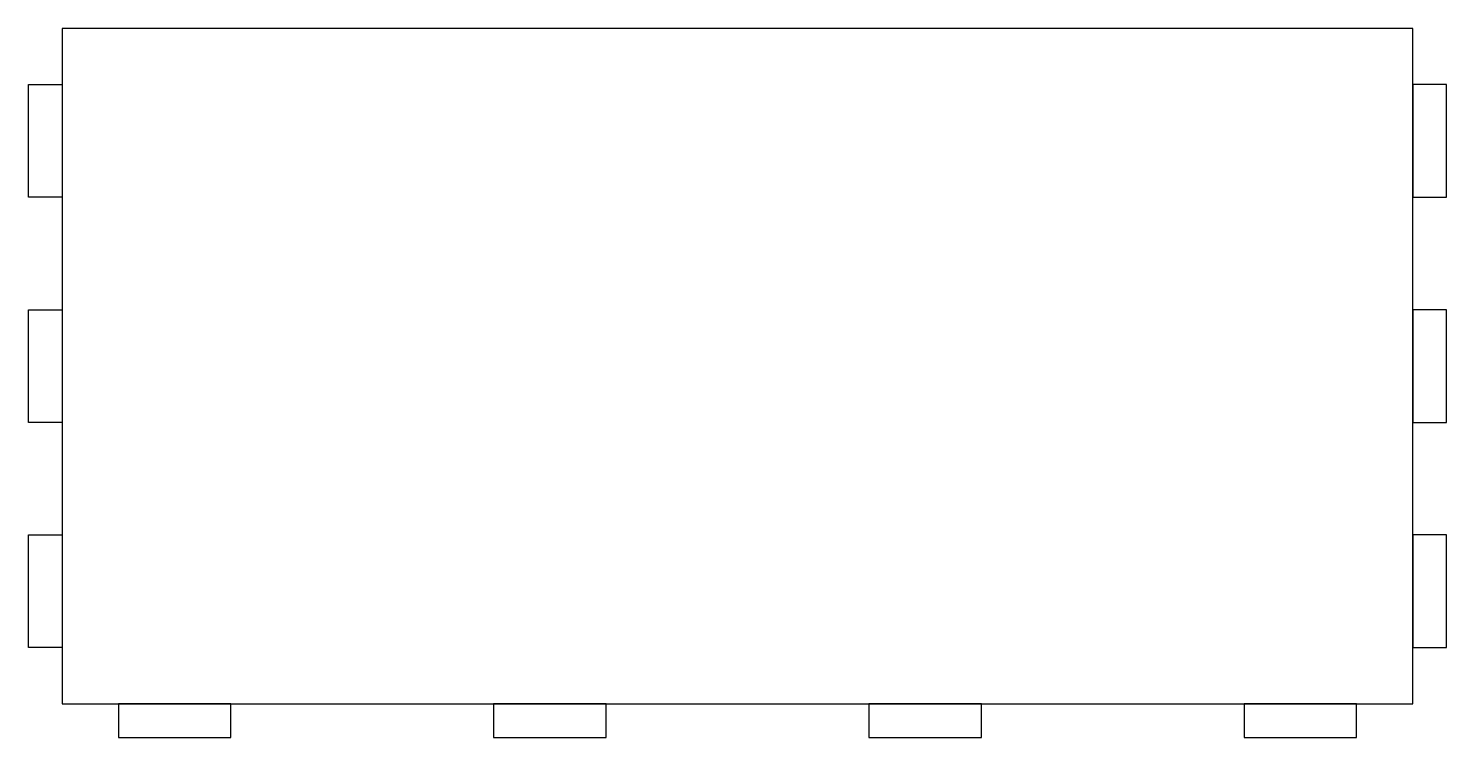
# Model space of a CAD drawing. Header units: metres. Extents: x -3 to 123, y -3 to 60.
import ezdxf

# ---------------------------------------------------------------- set-up
doc = ezdxf.new("R2010")
doc.units = ezdxf.units.M

msp = doc.modelspace()

# ---------------------------------------------------------------- linework, layer by layer
for points in [[(0, 0), (120, 0), (120, 60), (0, 60)], [(0, 45), (-3, 45), (-3, 55), (0, 55)], [(120, 45), (123, 45), (123, 55), (120, 55)], [(0, 25), (-3, 25), (-3, 35), (0, 35)], [(120, 25), (123, 25), (123, 35), (120, 35)], [(0, 5), (-3, 5), (-3, 15), (0, 15)], [(120, 5), (123, 5), (123, 15), (120, 15)], [(5, 0), (5, -3), (15, -3), (15, 0)], [(38.33, 0), (38.33, -3), (48.33, -3), (48.33, 0)], [(71.67, 0), (71.67, -3), (81.67, -3), (81.67, 0)], [(105, 0), (105, -3), (115, -3), (115, 0)]]:
    msp.add_lwpolyline(points, close=True)

doc.saveas('drawing.dxf')
